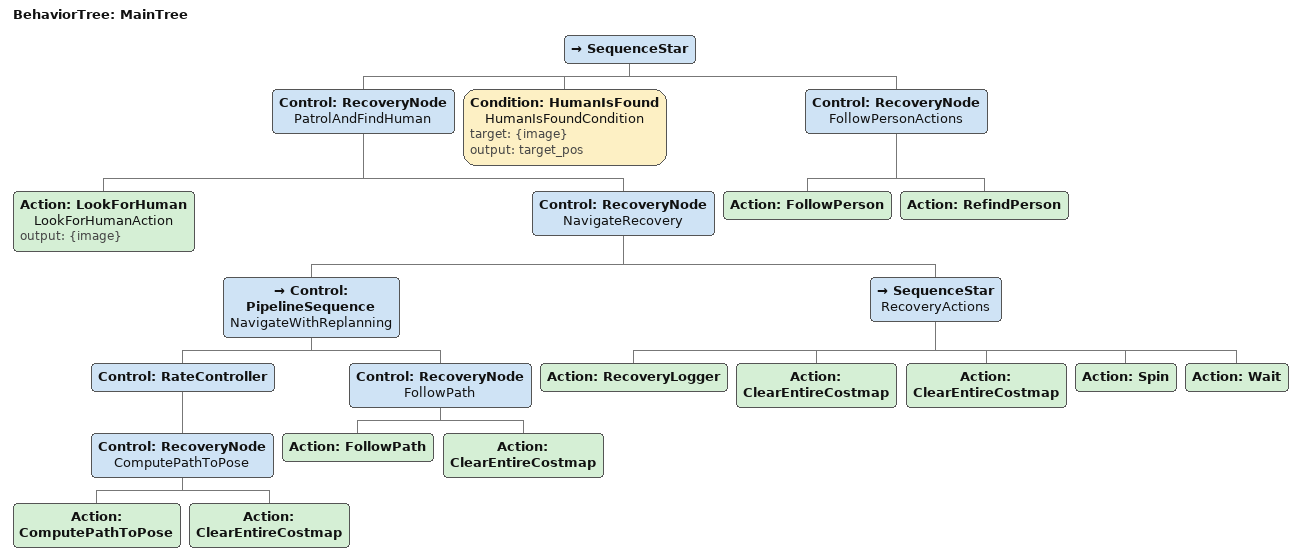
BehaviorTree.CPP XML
<?xml version="1.0"?>
<root main_tree_to_execute="MainTree">
    <BehaviorTree ID="MainTree">
        <SequenceStar>
            <Control ID="RecoveryNode" name="PatrolAndFindHuman">
                <Action ID="LookForHuman" name="LookForHumanAction" output="{image}"/>
                <Control ID="RecoveryNode" name="NavigateRecovery">
                    <Control ID="PipelineSequence" name="NavigateWithReplanning">
                        <Control ID="RateController">
                            <Control ID="RecoveryNode" name="ComputePathToPose">
                                <Action ID="ComputePathToPose"/>
                                <Action ID="ClearEntireCostmap"/>
                            </Control>
                        </Control>
                        <Control ID="RecoveryNode" name="FollowPath">
                            <Action ID="FollowPath"/>
                            <Action ID="ClearEntireCostmap"/>
                        </Control>
                    </Control>
                    <SequenceStar name="RecoveryActions">
                        <Action ID="RecoveryLogger"/>
                        <Action ID="ClearEntireCostmap"/>
                        <Action ID="ClearEntireCostmap"/>
                        <Action ID="Spin"/>
                        <Action ID="Wait"/>
                    </SequenceStar>
                </Control>
            </Control>
            <Condition ID="HumanIsFound" name="HumanIsFoundCondition" target="{image}" output="target_pos"/>
            <Control ID="RecoveryNode" name="FollowPersonActions">
                <Action ID="FollowPerson"/>
                <Action ID="RefindPerson"/>
            </Control>
        </SequenceStar>
    </BehaviorTree>
</root>
